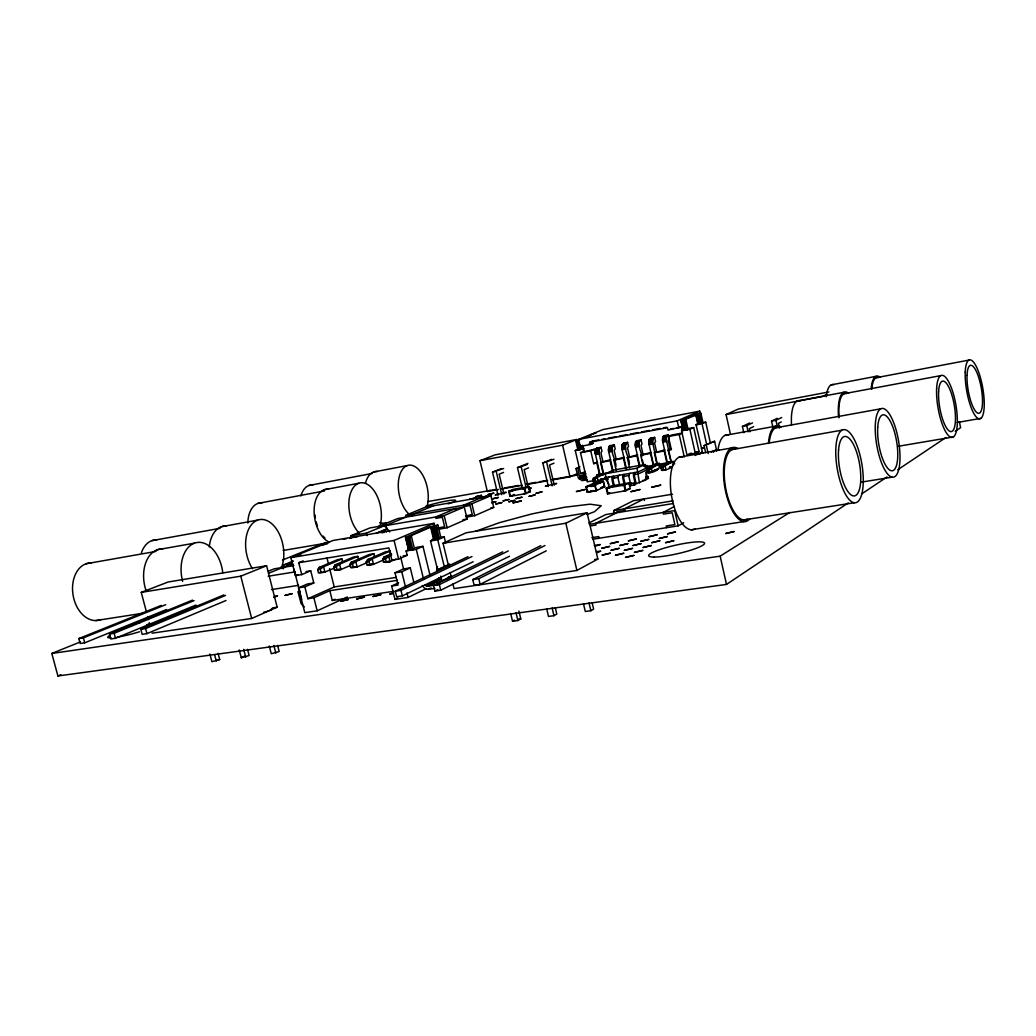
<?xml version="1.0" encoding="UTF-8"?>
<svg xmlns="http://www.w3.org/2000/svg" width="1036" height="1036" viewBox="0 0 1036 1036"><rect width="100%" height="100%" fill="white"/><g stroke="black" fill="none" stroke-linecap="round" stroke-linejoin="round"><path stroke-width="1.5" d="M619.67 485.327L618.233 478.761A3.199 1.437 80.2 0 1 618.777 475.55L619.476 475.2M672.934 461.188C675.071 467.728 667.093 469.943 662.134 470.486L660.735 467.754L661.188 466.291L667.339 462.703L662.522 440.779L662.807 437.062L664.477 435.534M660.735 467.754L662.949 467.365C665.138 465.164 677.143 460.67 667.262 462.069L671.121 461.396M670.797 459.971L666.381 440.067L666.666 436.35L668.324 434.822L669.256 439.005L668.272 440.417L670.253 449.261M659.103 463.001C661.68 469.748 653.703 472.507 648.368 472.882L646.943 470.163L649.145 469.774L657.446 464.724L652.654 442.579L652.952 438.875L654.635 437.347L655.581 441.504L654.571 442.929L656.694 452.356M646.943 470.163L647.422 468.699L653.625 465.397L648.834 443.279L649.132 439.575L650.828 438.06M641.711 457.109C642.152 452.344 635.677 443.641 641.064 439.86L642.009 443.991L640.986 445.415L643.11 454.804M639.652 465.371L635.262 445.765L635.573 442.074L637.282 440.559M629.266 464.063C630.095 457.899 621.47 447.448 627.609 442.346L628.541 446.464L627.505 447.876L629.629 457.239M626.534 469.256L621.807 448.238L622.131 444.561L623.853 443.032M605.62 476.495L604.338 478.787L598.16 481.636L593.46 481.973L592.916 479.616L603.677 474.19L598.912 452.434L599.248 448.769L601.01 447.254L601.955 451.333L600.893 452.745L603.017 462.017M613.183 471.613L608.456 450.686L608.792 447.008L610.541 445.493M615.876 466.446C616.718 460.321 608.067 449.857 614.257 444.807L615.203 448.912L614.141 450.323L616.265 459.634M592.916 479.616L593.486 478.166L600.012 474.566L594.353 449.274L580.484 452.68L587.244 481.779L594.547 480.497M599.145 453.833L595.441 454.506L595.558 449.456L597.332 447.928M448.562 578.321L448.549 576.715M636.363 483.553L645.726 480.005L646.904 469.865L644.858 464.529L613.441 470.085L605.4 473.75L605.879 479.5L608.987 484.265M634.964 482.724L633.54 476.094A3.212 1.412 80.2 0 1 634.058 472.882L634.757 472.533L635.185 474.397L634.343 475.641L635.767 482.038A2.253 0.997 80.3 0 1 635.34 484.667L629.862 485.884L629.435 484.019L630.445 483.333L628.981 476.884A3.212 1.425 80.2 0 1 629.512 473.672L630.212 473.322M613.493 486.35L612.043 479.836A3.186 1.437 80.2 0 1 612.587 476.638L613.299 476.288L613.726 478.14L612.859 479.383L614.283 485.742A2.24 1.01 80.3 0 1 614.387 486.311M680.963 420.577L683.825 420.383L685.987 429.992L683.1 430.29L680.963 420.577L694.185 414.866L700.88 413.273L702.991 422.701L696.114 424.941L702.654 453.237M438.953 583.579L438.448 578.101M395.972 559.064L390.08 561.693L383.553 562.25L382.776 559.116L384.071 556.967L391.466 553.716M384.511 559.492L373.517 564.335L368.92 565.073L367.016 564.892L366.239 561.784L367.573 559.634L385.496 551.838L390.054 551.087L391.038 555.115M366.848 562.716L357.148 566.951L352.59 567.676L350.647 567.508L349.883 564.413L351.243 562.276L369.334 554.467L373.841 553.742L374.501 556.41M350.738 565.293L340.948 569.541L336.441 570.253L334.473 570.098L333.696 567.016L335.094 564.879L353.341 557.083L357.796 556.358L358.793 560.334M334.796 567.857L324.928 572.092L320.461 572.804L318.466 572.649L317.689 569.593L319.127 567.456L337.516 559.66L341.932 558.948L342.592 561.577M405.452 537.49L408.43 537.451L411.525 550.077L408.702 550.258L405.452 537.49L428.995 527.233L437.852 525.11L440.844 537.438L430.523 540.934L437.671 570.24M667.054 463.493L671.017 462.716M604.338 478.787L600.647 479.435L601.256 478.904M654.83 469.606L654.299 470.059L658.119 469.386M603.392 474.695L599.702 475.343M382.776 559.116L385.444 558.689L391.673 554.92M366.239 561.784L368.868 561.357L372.17 558.896L390.054 551.087M349.883 564.413L352.486 563.985L355.801 561.538L373.841 553.742M333.696 567.016L336.273 566.601L339.601 564.154L357.796 556.358M317.689 569.593L320.241 569.178L323.582 566.744L341.932 558.948M80.264 641.944L51.8 653.47L57.912 675.977L726.495 584.433L848.225 502.926M861.602 493.965L887.023 476.948M897.72 469.787L945.881 437.542M955.244 431.274L960.592 427.687L959.336 421.561M634.926 482.789L629.435 484.019M51.8 653.47L720.149 556.164L789.82 512.419M583.449 603.651L585.288 611.486L590.87 610.735L593.628 609.09L592.152 602.797M546.658 608.702L548.497 616.433L553.962 615.708L556.798 614.063L555.322 607.834M510.67 613.454L512.535 621.276L517.883 620.551L520.784 618.919L518.906 611.072M512.535 621.276L514.478 620.175M683.112 430.16L681.546 430.821L686.946 454.765L695.285 453.289L699.028 451.489L693.68 427.583L687.684 428.697M592.838 539.212L678.153 525.861L683.695 522.753M452.926 583.903L454.066 588.603L576.91 570.46L597.837 559.039L587.088 512.833L466.187 532.789L443.032 543.227L448.743 566.692M674.436 506.449L663.169 512.457L663.545 514.141L672.183 512.755L674.876 524.617L666.239 525.977L666.627 527.661M139.368 622.416L138.591 622.817L139.743 622.934M540.727 545.687L472.792 579.603L474.151 585.275L480.134 584.395L546.283 550.815M616.562 512.807L595.661 523.348L596.05 525.006L590.546 525.887M472.792 579.603L478.761 578.71L544.988 545.519M588.901 523.012L605.762 514.568L673.413 503.496M614.361 513.467L613.7 510.593L633.475 500.686L672.455 494.198M502.693 551.838L433.54 585.482L434.9 591.077L440.727 590.222L509.492 556.241M781.286 421.95L778.424 423.361L779.46 428.088M434.9 591.077L437.775 589.665M443.032 543.227L565.837 523.219L587.088 512.833M826.65 394.444L822.48 396.477L726.068 414.555L730.432 434.226M422.248 585.47L424.32 588.059L427.13 589.303L431.235 588.021M425.097 584.99L427.803 586.195L439.355 584.602L508.262 550.971M772.895 427.324L771.535 421.108L775.951 420.305L781.701 417.495M711.188 452.123L716.433 449.559L714.581 441.271L704.079 445.61L705.645 452.59M427.803 586.195L439.795 580.393M625.874 490.727L630.199 488.629L628.891 482.957L610.567 486.117L606.177 488.189L607.485 493.848L625.874 490.727L624.566 485.029L628.891 482.957M439.886 581.688L437.179 583.009L439.873 582.595M451.256 576.301L441.919 580.833L440.779 576.12M398.601 582.763L391.66 586.013L394.962 599.378L408.093 597.448L426.443 588.539M771.535 421.108L777.324 418.298M425.679 585.56L440.352 578.489M695.13 455.464L702.097 452.11M645.778 476.884L648.031 476.495L648.445 478.334L647.552 478.761A2.214 0.958 80.2 0 1 646.166 477.052M426.366 585.975L439.691 579.538M699.52 454.053L702.304 452.706M427.078 586.195L440.404 579.746M626.456 489.717L623.568 491.116L625.161 490.196L624.138 485.755L622.26 485.418L626.741 483.98M647.15 476.91L648.031 476.495M629.862 485.884L630.794 485.444M394.962 599.378L397.798 598.005M468 556.682L395.273 591.206L396.633 596.736L402.318 595.894L473.167 561.745M753.586 426.599L749.287 428.671L749.973 431.792M607.485 493.848L609.686 492.799M269.295 646.024L271.277 653.729L279.176 651.514L277.596 645.35M395.273 591.206L400.945 590.352L471.976 556.526M743.822 432.763L742.423 426.431L746.762 425.641L752.524 422.895M653.12 470.629L648.368 472.882L647.422 468.699L651.255 468.026L652.214 472.222L647.487 472.558M671.186 462.017L668.065 450.271L671.457 448.705M704.079 445.61L714.581 441.271M702.784 447.889L701.411 448.549L704.376 448.018M449.443 565.009L436.532 570.266L449.676 564.05M742.423 426.431L749.663 422.999M609.777 493.46L607.912 493.123L606.902 488.72L612.988 486.35M646.904 469.865L638.59 473.802L635.185 474.397M239.264 649.96L241.271 657.756L249.132 655.568L247.526 649.339M437.593 566.809L436.791 567.184L437.542 570.266M659.336 463.558L657.057 464.633L654.351 452.745L664.801 449.909M596.101 490.779L604.7 486.739L603.444 481.274L594.651 482.802L585.975 486.79L587.257 492.294L596.101 490.779L594.819 485.262L603.444 481.274M241.271 657.756L244.677 656.164M646.49 468.026L638.163 471.937L605.464 477.661M587.257 492.294L597.189 490.274L596.231 490.041L595.234 485.742L595.907 484.757L587.075 486.285M644.599 466.498L646.904 465.423M599.857 473.763L596.399 475.317L637.023 468.181L644.858 464.529M588.202 491.168L587.386 491.556L586.389 487.283L587.218 486.894M209.881 654.001L211.901 661.719L219.71 659.531L218.104 653.366M594.534 483.54L593.576 483.294L603.315 482.012L604.299 486.26L603.638 487.244L600.712 487.749M608.805 477.065L608.106 477.415A3.186 1.45 80.2 0 0 607.549 480.613L609.013 487.011L607.99 487.71L610.23 487.321M599.404 480.005L594.431 482.284L593.486 478.166L597.202 477.518L598.16 481.636L593.46 481.973M306.008 571.561L310.735 570.797L313.804 582.97L307.511 583.954L298.51 587.852L304.791 612.626L317.171 610.813L347.306 596.956M391.66 586.013L398.044 585.055L395.027 572.817L401.774 571.768L410.282 567.857L413.843 582.374M397.487 580.315L329.811 590.675L332.284 600.491L335.094 599.209M395.027 572.817L403.561 568.919L410.282 567.857M605.659 473.025L603.276 474.112L600.569 462.419L610.502 459.699M643.11 465.552L640.74 455.192L651.165 452.369M579.94 466.873L575.977 468.596L578.256 477.79L581.934 480.523L585.275 479.02M581.934 480.523L586.376 478.995M581.947 478.218L585.845 476.702C579.72 482.077 578.243 472.222 578.036 468.233L575.977 468.596M726.068 414.555L738.448 409L828.865 391.958M313.804 582.97L304.843 586.868L307.847 598.717L334.24 586.946L396.179 577.402M580.445 477.363L583.799 475.874L585.288 476.715M688.059 429.37L687.101 429.798L684.938 420.176L685.897 419.761L688.059 429.37L686.946 429.577M434.809 526.379L434.071 523.322L333.152 540.455L290.857 557.627L295.415 575.627L301.748 574.604L298.731 562.716L388.876 547.902L391.906 560.178L398.653 559.09L407.187 555.283L406.125 550.958L408.378 549.961M580.885 477.79L584.239 476.288M578.93 478.826L582.284 477.337M681.546 430.821L689.885 429.28L693.68 427.583M696.114 424.941L705.736 422.196L710.295 442.605M307.847 598.717L313.882 597.811L329.811 590.675M581.403 478.075L584.744 476.573M629.603 467.935L627.246 457.614L637.645 454.804M668.401 436.493L679.202 434.511L682.569 433.009L671.794 434.99L668.401 436.493L671.38 449.676L668.065 450.271M414.555 549.106L412.872 549.857L409.777 537.218L411.473 536.493L414.555 549.106L412.574 549.417M385.431 562.444L388.383 561.124M579.901 476.275L585.819 473.646M406.125 550.958L416.252 549.313L422.96 546.322L430.238 576.107M430.523 540.934L437.736 539.756L444.172 536.881L445.661 543.032M580.108 476.845L583.799 475.874M578.049 449.339L575.265 450.492L580.652 473.646L584.796 471.807M616.213 470.305L613.856 460.023L624.242 457.226M368.92 565.073L371.678 563.856M552.499 479.914L569.981 476.819L577.052 473.698M152.059 633.19L251.657 618.479L277.169 607.213L266.589 565.734L168.182 581.986L141.272 592.385L146.464 612.03M526.029 493.563L530.38 491.66L529.176 486.531L513.092 489.368L508.689 491.245L509.906 496.373L526.029 493.563L524.812 488.409L529.176 486.531M594.353 449.274L590.727 450.802L593.693 463.662L597.384 462.859M701.1 417.262L699.74 411.15L603.082 429.513L578.554 439.432L580.173 446.425L590.403 444.522L589.872 442.178L667.482 427.674L668.013 430.082L681.222 427.013L682.025 430.613M456.099 509.816L455.775 508.482L435.573 517.029L435.91 518.389L442.346 517.275L444.638 526.767L438.202 527.855L438.539 529.202L447.125 527.764L467.145 518.997L464.257 507.018L397.695 518.57L378.269 526.521M482.905 498.445L482.595 497.15L463.429 505.257L463.74 506.565L470.072 505.477L472.299 514.724L465.967 515.798L466.291 517.119L474.721 515.682L493.719 507.368L490.922 495.687L425.485 507.174L405.62 515.319L471.872 503.781L490.922 495.687M593.693 463.662L597.306 462.082M438.539 529.202L441.414 527.959M466.291 517.119L470.694 515.203M336.441 570.253L339.251 569.049M700.88 413.273L683.346 420.072L685.897 419.761M509.906 496.373L514.309 494.47M578.554 439.432L677.194 420.849L699.74 411.15M437.852 525.11L430.639 527.182L408.624 536.739L411.473 536.493M290.857 557.627L394.068 540.442L434.071 523.322M511.913 496.024L510.269 495.713L509.323 491.737L513.726 489.847M509.323 491.737L513.765 490.209M385.366 527.039L385.029 525.718L444.159 515.552L464.257 507.018M57.912 675.977L60.891 674.708M295.415 575.627L297.992 574.54M301.748 574.604L310.735 570.797M223.88 594.923L140.831 629.279L142.165 634.33L146.931 633.631L226.003 600.517M553.975 463.17L549.507 465.034L554.234 485.224M479.979 460.696L562.613 445.208L576.897 439.445L495.13 454.856L479.979 460.696L487.334 491.465L490.067 490.313M575.265 450.492L583.605 448.834M140.831 629.279L145.597 628.567L225.524 595.428M548.342 486.506L542.812 462.975L553.975 459.233M590.403 444.522L592.993 443.447L592.462 441.116L598.782 439.924M578.917 449.572L577.868 450.012L575.705 440.727L580.574 439.419M583.592 448.355L581.727 448.989M580.173 446.425L582.789 445.35L584.136 451.152M192.515 600.116L109.479 633.967L110.813 638.966L115.475 638.28L195.985 605.05M298.731 562.716L303.172 560.877M528.567 467.819L524.125 469.658L528.502 488.137M542.812 462.975L551.631 459.324M268.505 573.309L282.841 567.417L283.204 568.868M350.712 538.435L350.647 535.806L366.355 533.126L385.496 525.265L387.218 528.723L376.055 533.346L377.454 533.139M385.029 525.718L405.853 517.145M433.514 505.775L413.74 513.908L414.063 515.203L407.964 516.265M589.872 442.178L592.462 441.116M109.479 633.967L114.141 633.268L194.056 600.621M522.248 487.839L517.469 467.625L527.22 464.491M268.389 571.199L274.139 568.842L293.81 565.63M284.654 567.702L283.916 564.84L292.553 561.305M161.318 605.387L78.827 638.552L80.16 643.498L84.706 642.825L166.602 609.505M503.561 472.403L499.158 474.203L503.885 494.068M517.469 467.625L527.946 463.338M350.647 535.806L369.956 527.933L385.496 525.265M282.478 560.049L325.926 542.463M586.855 436.894L591.297 435.081M78.827 638.552L83.385 637.878L165.734 604.687M498.031 495.325L492.514 472.183L503.651 468.518M141.272 592.385L240.779 576.171L266.589 565.734M492.514 472.183L501.437 468.596M587.049 514.504L594.483 511.706L601.23 505.736L590.015 504.195L564.581 507.239L531.675 513.973L499.326 522.701L475.446 531.351M548.018 485.029L545.376 486.182L556.72 483.501L553.664 483.695M528.645 489.121L531.313 487.969L528.347 488.15M282.219 567.663L283.993 567.055M497.876 493.848L495.143 495.014L506.306 492.359L503.431 492.527M431.999 539.562L436.428 538.28M300.155 554.843L300.841 554.636M696.296 424.307L701.89 422.908M437.257 584.783L437.93 584.563M597.099 552.641L600.802 551.152L596.555 551.553M575.705 440.727L576.754 440.533L578.904 449.818L583.566 448.717M393.641 592.488L389.588 594.029L393.279 593.732M594.275 545.48L600.323 544.548L594.729 546.373M273.685 597.319L277.596 595.907L274.475 596.179M491.711 502.46L496.076 501.709L491.763 503.004M600.647 479.435L604.894 478.334M576.754 440.533L579.111 440.028M298.575 555.27L295.843 555.788M671.16 461.603L667.339 462.703L674.086 461.629L674.617 464.024M280.924 567.003L284.46 566.42M373.646 471.976L407.187 465.591M831.235 384.861L875.834 376.379M309.026 485.457L372.351 473.426M876.119 377.726L968.841 360.114M593.201 433.657L596.011 433.177M592.191 434.058L593.214 433.864M683.825 420.383L684.938 420.176M324.229 489.743L358.676 483.281M797.241 401.023L843.68 392.32M257.951 503.392L324.527 490.935M843.99 393.732L940.74 375.628M601.942 439.342L605.102 438.746M608.261 438.15L616.174 436.674M619.334 436.091L627.233 434.602M630.393 434.019L638.293 432.543M641.452 431.947L649.365 430.471M652.525 429.875L660.424 428.399M663.584 427.803L666.744 427.22M698.976 423.452L705.736 422.196M588.629 444.263L592.993 443.447M670.447 429.021L673.529 428.451M676.599 427.868L681.222 427.013M438.034 537.93L444.172 536.881M596.555 448.251L601.01 447.254M609.777 445.817L614.257 444.807M623.102 443.356L627.609 442.346M636.531 440.883L641.064 439.86M650.09 438.383L654.635 437.347M663.739 435.858L668.324 434.822M595.998 448.692L599.689 448.005M609.22 446.244L612.936 445.558M622.558 443.796L626.301 443.097M636 441.31L639.782 440.611M649.546 438.811L653.366 438.111M663.221 436.285L667.067 435.573M595.558 449.456L599.248 448.769M608.792 447.008L612.509 446.322M622.131 444.561L625.886 443.861M635.573 442.074L639.367 441.375M649.132 439.575L652.952 438.875M662.807 437.062L666.666 436.35M580.484 452.68L590.727 450.802M595.273 450.492L598.963 449.818M608.508 448.057L612.224 447.371M621.846 445.597L625.602 444.91M635.301 443.123L639.095 442.437M648.873 440.637L652.693 439.924M662.548 438.111L666.394 437.412M595.156 451.735L598.847 451.061M608.391 449.313L612.121 448.627M621.742 446.853L625.498 446.166M635.197 444.392L638.992 443.693M648.769 441.893L652.589 441.194M662.457 439.381L666.303 438.681M595.208 453.108L598.912 452.434M608.456 450.686L612.185 450M621.807 448.238L625.563 447.552M635.262 445.765L639.057 445.079M648.834 443.279L652.654 442.579M662.522 440.779L666.381 440.067M608.689 452.084L612.418 451.398M622.04 449.65L625.796 448.964M635.508 447.189L639.29 446.49M649.08 444.703L652.9 444.004M662.768 442.204L666.614 441.504M221.354 526.715L257.563 520.15M724.993 435.379L775.2 426.275M151.929 540.637L220.111 528.308M775.55 427.842L880.626 408.831M600.569 462.419L610.1 460.709L612.47 470.966M613.856 460.023L623.465 458.3L625.822 468.609M627.246 457.614L636.933 455.879L639.29 466.226M640.74 455.192L650.504 453.431L653.211 465.306L644.832 466.783M654.351 452.745L664.205 450.971L666.899 462.898L653.651 465.112M696.037 452.02L699.028 451.489M689.303 453.638L691.634 453.224M580.652 473.646L585.34 472.817M427.881 501.541L496.348 489.393M504.299 487.982L518.635 485.444M526.599 484.032L536.143 482.336M539.329 481.766L547.293 480.354M552.071 479.513L577.544 474.993M716.07 450.427L719.256 449.87M157.265 549.753L194.457 543.162M678.917 457.29L731.455 447.979M487.334 491.465L498.458 489.497M501.631 488.927L522.299 485.262M527.065 484.421L547.733 480.756M86.092 563.765L156.035 551.398M731.817 449.637L842.035 430.147M599.948 473.944L603.703 473.918M653.574 464.491L657.394 463.817M653.625 464.801L657.459 464.128M599.986 474.838L603.677 474.19M653.625 465.397L657.446 464.724M667.313 462.975L671.173 462.302M582.504 478.205L586.855 477.441M599.922 475.071L603.612 474.423M653.561 465.63L657.394 464.957M667.262 463.221L671.108 462.535M508.689 491.245L524.812 488.409M653.353 465.902L657.303 465.125M645.778 467.78L653.664 466.394M658.404 465.552L667.883 463.895M661.188 466.291L665.06 465.604L666.006 469.813L661.279 470.15M583.035 480.497L587.386 479.733M656.112 469.386L658.65 468.932M530.38 491.66L528.23 491.44M669.282 467.443L671.846 466.99L669.632 467.132M605.879 479.5L608.119 479.111M613.726 478.14L618.337 477.337M622.947 476.521L629.098 475.459M595.998 483.281L598.925 482.776M596.658 483.398L601.048 482.634M585.975 486.79L594.819 485.262M957.225 422.481L980.781 418.389M590.818 486.519L595.234 485.742M645.441 478.852L648.445 478.334M601.774 487.244L604.7 486.739M642.605 480.536L645.726 480.005M378.153 526.897L382.284 526.184M490.935 507.847L493.719 507.368M606.177 488.189L624.566 485.029M590.339 491.051L593.278 490.546M606.902 488.72L608.469 487.788M385.198 529.551L386.583 529.344A3.186 2.616 67 0 1 389.484 531.597L389.588 531.947M627.894 489.018L630.199 488.629M378.775 532.219L380.173 531.999A3.199 2.629 67 0 1 382.193 532.892M343.343 539.16L346.49 538.629M349.65 538.098L357.537 536.752M384.006 532.336L382.957 532.517L382.504 530.665L383.89 530.458A3.186 2.629 67 0 1 386.428 531.986M462.898 519.722L467.145 518.997M283.178 550.453L328.412 542.786M898.613 446.218L953.431 436.933M323.944 544.379L327.182 543.939M322.222 545.065L324.035 544.781M294.03 556.513L295.286 556.306M408.43 537.451L409.777 537.218M291.854 561.331L293.382 561.072M283.916 564.84L292.579 563.416L292.942 564.853L286.441 565.915M613.7 510.593L673.063 500.828M616.744 511.758L624.799 510.437L624.423 508.831L644.016 498.938L644.379 500.505M415.682 547.513L422.96 546.322M319.127 567.456L323.582 566.744L324.928 572.092L318.466 572.649M335.094 564.879L339.601 564.154L340.948 569.541L334.473 570.098M351.243 562.276L355.801 561.538L357.148 566.951L350.647 567.508M367.573 559.634L372.17 558.896L373.517 564.335L367.016 564.892M384.071 556.967L388.733 556.215L390.08 561.693L383.553 562.25M268.169 576.223L295.156 571.872M589.393 524.358L674.695 510.593L678.153 525.861M403.159 555.931L407.187 555.283M861.771 482.051L892.113 477.169A34.874 11.111 80.4 0 0 895.376 427.518A34.874 11.111 80.4 0 0 875.368 423.724A34.874 11.111 80.4 0 0 892.113 477.169M591.867 537.658L598.73 536.583L599.119 538.228M271.561 589.562L298.562 585.327M298.51 587.852L304.843 586.868M95.765 620.564L143.615 613.131M743.654 519.93L854.234 502.758A37.05 12.536 80.6 0 0 858.378 449.546A37.05 12.536 80.6 0 0 835.961 446.296A37.05 12.536 80.6 0 0 854.234 502.758M691.142 529.772L743.848 521.613M300.401 591.297L297.928 591.673L301.139 603.664L304.364 606.941M272.403 607.925L277.169 607.213M594.651 559.518L597.837 559.039M332.284 600.491L393.667 591.31M428.567 589.316L434.874 588.383M216.796 659.932L219.71 659.531M518.117 619.282L520.784 618.919M585.716 477.013L583.76 474.009M647.021 476.871L645.92 472.248M408.702 550.258L405.736 537.231M637.023 468.181L639.497 483.009M366.355 533.126L367.081 535.651M83.385 637.878L84.706 642.825M114.141 633.268L115.475 638.28M145.597 628.567L146.931 633.631M147.656 616.562L148.459 619.593M149.262 622.61L150.052 625.627M214.659 654.946L216.265 661.123M243.719 649.352L245.739 657.161M273.854 645.402L275.822 653.12M240.779 576.171L251.657 618.479M313.882 597.811L317.171 610.813M293.991 569.165L301.644 599.391M336.273 566.601L337.05 569.683M326.936 557.847L328.477 563.972M329.629 568.57L334.24 586.946M320.241 569.178L321.005 572.248M352.486 563.985L353.263 567.093M385.444 558.689L386.221 561.823M368.868 561.357L369.645 564.478M407.148 537.632L410.243 550.258M406.177 537.697L409.272 550.31M400.479 556.358L403.561 568.919M394.068 540.442L398.653 559.09M401.774 571.768L405.49 586.881M406.98 592.916L408.093 597.448M400.945 590.352L402.318 595.894M434.913 526.029L437.904 538.37M437.736 539.756L444.509 567.586M434.162 526.171L437.166 538.5M433.359 526.353L436.363 538.681M432.556 526.56L435.56 538.888M431.805 526.767L434.796 539.108M431.144 526.987L434.149 539.316M430.639 527.182L433.644 539.523M439.355 584.602L440.727 590.222M416.252 549.313L423.607 579.344M444.159 515.552L447.125 527.764M450.259 572.947L451.398 577.648M436.234 525.809L439.238 538.15M471.872 503.781L474.721 515.682M478.761 578.71L480.134 584.395M496.231 471.51L501.748 494.677M516.006 612.729L517.883 620.551M529.746 491.181L528.8 487.179L527.156 486.881L522.791 488.772L524.436 489.07L525.394 493.084L524.009 493.913M521.237 466.925L526.029 487.179M552.123 607.951L553.962 615.708M515.229 489.575L510.826 491.465M546.645 462.276L552.175 485.832M562.613 445.208L569.981 476.819M589.044 602.887L590.87 610.735M565.837 523.219L576.91 570.46M596.865 463.092L599.559 474.76M595.053 479.254L595.596 481.61M583.074 449.041L583.618 451.372M581.753 445.92L582.465 449.015M580.186 444.664L581.274 449.313M577.894 440.3L580.056 449.585M649.145 469.774L649.689 472.17M642.411 460.139L643.796 466.213M633.993 483.242L634.42 485.107M662.949 467.365L663.506 469.761M696.503 414.439L698.614 423.879M696.062 414.568L698.173 424.009M695.752 414.685L697.863 424.138M720.149 556.164L726.495 584.433M689.885 429.28L695.285 453.289M682.75 420.577L684.913 430.186M681.869 420.694L684.019 430.29M681.312 420.396L683.41 430.328M680.937 420.694L683.1 430.29M677.194 420.849L678.813 428.062M679.202 434.511L684.278 457.018M701.786 420.318L702.473 423.374M699.96 413.662L702.071 423.115M702.058 423.828L706.643 444.34M706.319 445.208L708.184 453.587M698.86 413.869L700.971 423.31M698.264 413.999L700.375 423.439M697.642 414.141L699.753 423.569M697.047 414.283L699.158 423.724M746.762 425.641L748.121 431.805M775.951 420.305L777.311 426.521M624.203 484.317L622.753 477.972A3.199 1.425 80.2 0 1 623.284 474.76L623.983 474.41L624.41 476.275L623.568 477.518L624.993 483.903A2.24 0.997 80.3 0 1 625.084 484.472M645.519 465.41L645.829 468.207M447.215 578.256L447.422 579.901M716.433 449.559L716.549 450.815M713.467 451.01L713.597 452.266M425.925 506.151A18.583 1.839 -13.6 0 1 451.916 500.22A18.583 1.839 -13.6 0 1 447.992 503.872M139.407 631.792A24.54 2.978 -14.9 0 1 117.016 637.192M111.046 637.878A24.54 2.978 -14.9 0 1 110.282 635.133M146.918 624.566A24.54 2.978 -14.9 0 1 151.709 624.048M271.393 608.87A7.679 1.01 -14.5 0 1 270.538 610.113A7.679 1.01 -14.5 0 1 263.688 612.263M631.222 482.828A2.24 0.997 80.3 0 1 631.325 484.239M768.466 443.447A35.444 13.092 80.4 0 1 781.027 426.949M718.026 449.831A34.913 13.753 80.4 0 1 728.554 434.965M769.36 441.75A33.838 12.51 80.4 0 1 778.8 427.467M749.805 518.803A37.581 14.724 80.6 0 1 724.786 487.127A37.581 14.724 80.6 0 1 737.969 448.523M695.078 528.891A36.998 15.449 80.6 0 1 671.548 495.959A36.998 15.449 80.6 0 1 682.918 456.734M747.241 519.114A35.871 14.064 80.6 0 1 725.472 487.011A35.871 14.064 80.6 0 1 735.456 449.132M146.05 590.649A31.184 20.927 80.6 0 1 162.665 548.938M182.621 581.351A31.598 20.642 80.6 0 1 196.309 542.631A31.598 20.642 80.6 0 1 222.779 572.817M101.01 619.541A29.008 20.487 80.6 0 1 73.103 595.273A29.008 20.487 80.6 0 1 91.375 562.949M209.285 546.93A29.694 18.985 80.2 0 1 226.262 526.016M252.486 568.725A30.07 18.687 80.2 0 1 249.378 527.764A30.07 18.687 80.2 0 1 275.317 527.479A30.07 18.687 80.2 0 1 281.157 568.414M141.362 552.978A27.661 18.622 80.1 0 1 156.747 539.937M328.969 542.061A27.312 16.045 79.7 0 1 314.102 511.46A27.312 16.045 79.7 0 1 328.386 489.225M359.414 533.203A27.622 15.773 79.7 0 1 350.103 494.522A27.622 15.773 79.7 0 1 372.105 488.28A27.622 15.773 79.7 0 1 379.474 527.518M325.019 538.072A26.068 15.32 79.7 0 1 323.128 536.091M317.379 525.718A26.068 15.32 79.7 0 1 316.187 521.794M315.371 517.728A26.068 15.32 79.7 0 1 315.048 515.009M247.837 523.063A25.486 15.799 79.6 0 1 262.043 502.874M386.117 522.584A26.159 14.724 79.5 0 1 379.668 522.61M365.514 483.061A26.159 14.724 79.5 0 1 377.48 471.535M408.184 513.273A26.457 14.452 79.6 0 1 399.158 477.117A26.457 14.452 79.6 0 1 418.363 469.269A26.457 14.452 79.6 0 1 427.363 505.426M300.919 495.907A24.437 14.53 79.4 0 1 312.794 485.003M871.237 388.396A30.523 9.712 80 0 1 880.224 377.272M826.275 396.814A30.135 10.243 80 0 1 833.915 384.693M871.742 389.212A29.15 9.272 80 0 1 878.554 377.583M838.512 416.55A32.09 10.736 80.1 0 1 848.51 393.149M791.543 425.045A31.663 11.305 80.1 0 1 800.193 400.777M839.121 417.663A30.64 10.256 80.1 0 1 846.658 393.525M734.058 531.546L725.757 533.514L734.058 531.546M673.737 540.727L665.578 542.67L673.737 540.727M675.459 531.934L667.547 533.812L675.459 531.934M667.288 536.544L659.297 538.435L667.288 536.544M659.803 540.766L651.735 542.683L659.803 540.766M651.333 545.545L643.188 547.487L651.333 545.545M657.018 534.796L649.145 536.661L657.018 534.796M642.683 550.427L634.446 552.382L642.683 550.427M648.717 539.406L640.766 541.284L648.717 539.406M633.851 555.413L625.537 557.381L633.851 555.413M641.103 543.628L633.087 545.532L641.103 543.628M632.491 548.407L624.384 550.336L632.491 548.407M623.698 553.289L615.514 555.231L623.698 553.289M636.272 538.992L628.412 540.857L636.272 538.992M627.79 543.628L619.865 545.506L627.79 543.628M619.139 548.355L611.136 550.258L619.139 548.355M610.321 553.185L602.227 555.102L610.321 553.185M618.194 541.789L610.385 543.641L618.194 541.789M609.582 546.425L601.696 548.29L609.582 546.425M660.644 485.146L651.631 487.283L660.644 485.146M639.989 489.523L631.002 491.66L639.989 489.523M584.926 489.536L576.469 491.543L584.926 489.536M541.945 491.867L536.13 493.253L541.945 491.867M535.003 494.949L529.137 496.348L535.003 494.949M521.38 500.88L513.066 502.849L521.38 500.88M521.924 497.228L516.083 498.601L521.924 497.228M514.801 500.349L508.922 501.748L514.801 500.349M380.795 594.664L373.077 596.49L380.795 594.664M508.948 499.469L503.133 500.854L508.948 499.469M364.426 597.099L356.747 598.925L364.426 597.099M501.761 502.602L495.907 503.988L501.761 502.602M348.238 599.52L340.598 601.333L348.238 599.52M498.329 497.461L492.644 498.808L498.329 497.461M493.719 493.201L488.189 494.509L493.719 493.201M486.79 496.14L481.235 497.461L486.79 496.14M481.546 495.35L476.042 496.658L481.546 495.35M475.265 497.992L469.735 499.3L475.265 497.992M292.165 593.667L285.094 595.35L292.165 593.667M654.195 557.057A28.71 4.377 -12.7 0 0 702.356 545.532A28.71 4.377 -12.7 0 0 672.96 545.804A28.71 4.377 -12.7 0 0 654.195 557.057M877.725 427.208A28.36 9.026 80.4 0 0 891.297 470.732A28.36 9.026 80.4 0 0 894.016 430.445A28.36 9.026 80.4 0 0 877.725 427.208M838.577 449.922A30.122 10.192 80.6 0 0 853.392 495.907A30.122 10.192 80.6 0 0 856.824 452.732A30.122 10.192 80.6 0 0 838.577 449.922M965.215 372.274A29.915 8.159 80.1 0 0 978.67 418.699A29.915 8.159 80.1 0 0 980.237 376.975A29.915 8.159 80.1 0 0 965.215 372.274M967.028 375.408A24.32 6.63 80.1 0 0 977.958 413.196A24.32 6.63 80.1 0 0 979.266 379.331A24.32 6.63 80.1 0 0 967.028 375.408M936.622 388.642A31.494 9.052 80.2 0 0 951.1 437.321A31.494 9.052 80.2 0 0 953.159 393.11A31.494 9.052 80.2 0 0 936.622 388.642M938.603 391.893A25.602 7.356 80.2 0 0 950.349 431.52A25.602 7.356 80.2 0 0 952.071 395.648A25.602 7.356 80.2 0 0 938.603 391.893"/></g></svg>
